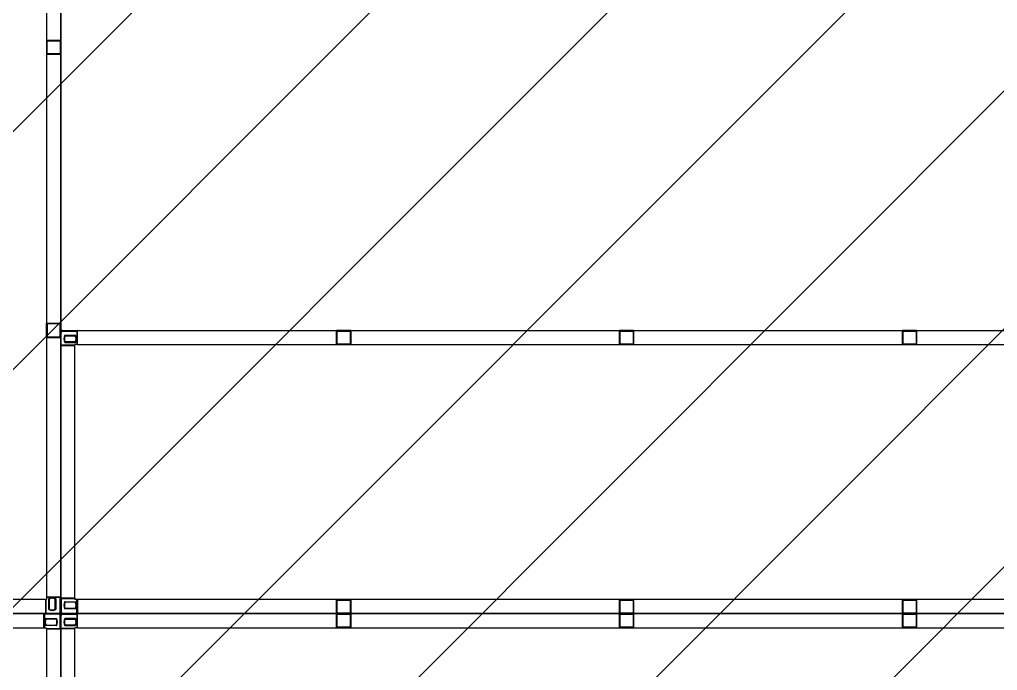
# Model space of a CAD drawing. Header units: millimetres. Extents: x 4133871 to 4440428, y -545651 to -495191.
# Drawn here: x 4278032 to 4278654, y -500579 to -500165 of the extents above; entities that cross this region are included whole.
import ezdxf

# ---------------------------------------------------------------- set-up
doc = ezdxf.new("R2010")
doc.units = ezdxf.units.MM
doc.header["$LTSCALE"] = 60
doc.layers.add('3', color=3, linetype='Continuous')

# ---------------------------------------------------------------- blocks, each defined once
blk = doc.blocks.new('KEY PLAN_NEW')
at = {"color": 253}
for p, q in [((-986.86, -1135.5), (-986.86, -1428.38)), ((-983.86, -1371.94), (-983.86, -1172.74)), ((-983.86, -1367.94), (-983.86, -1212.74)), ((-983.86, -1367.94), (-983.86, -1212.74)), ((-986.86, -1310.44), (-986.86, -1313.44)), ((-986.86, -1310.44), (-983.86, -1310.44)), ((-983.86, -1313.44), (-983.86, -1310.44)), ((-986.74, -1313.32), (-986.74, -1310.56)), ((-986.74, -1310.56), (-983.98, -1310.56)), ((-983.98, -1310.56), (-983.98, -1313.32)), ((-983.98, -1310.56), (-983.98, -1313.32)), ((-983.86, -1313.44), (-986.86, -1313.44)), ((-983.98, -1313.32), (-986.74, -1313.32)), ((-986.86, -1373.44), (-986.86, -1370.44)), ((-983.86, -1370.44), (-986.86, -1370.44)), ((-983.98, -1370.56), (-986.74, -1370.56)), ((-986.74, -1370.56), (-986.74, -1373.32)), ((-983.98, -1373.32), (-983.98, -1370.56)), ((-983.98, -1373.32), (-983.98, -1370.56)), ((-983.86, -1370.44), (-983.86, -1373.44)), ((-925.36, -1374.94), (-925.36, -1371.94)), ((-922.36, -1371.94), (-925.36, -1371.94)), ((-925.24, -1372.06), (-922.48, -1372.06)), ((-925.24, -1372.06), (-922.48, -1372.06)), ((-925.24, -1374.82), (-925.24, -1372.06)), ((-922.48, -1372.06), (-922.48, -1374.82)), ((-922.36, -1371.94), (-922.36, -1374.94)), ((-865.36, -1374.94), (-865.36, -1371.94)), ((-862.36, -1371.94), (-865.36, -1371.94)), ((-865.24, -1372.06), (-862.48, -1372.06)), ((-865.24, -1372.06), (-862.48, -1372.06)), ((-865.24, -1374.82), (-865.24, -1372.06)), ((-862.48, -1372.06), (-862.48, -1374.82)), ((-862.36, -1371.94), (-862.36, -1374.94)), ((-805.36, -1374.94), (-805.36, -1371.94)), ((-802.36, -1371.94), (-805.36, -1371.94)), ((-805.24, -1372.06), (-802.48, -1372.06)), ((-805.24, -1372.06), (-802.48, -1372.06)), ((-805.24, -1374.82), (-805.24, -1372.06)), ((-802.48, -1372.06), (-802.48, -1374.82)), ((-802.36, -1371.94), (-802.36, -1374.94)), ((-986.86, -1373.44), (-983.86, -1373.44)), ((-986.74, -1373.32), (-983.98, -1373.32)), ((-980.86, -1375.18), (-980.86, -1374.94)), ((-980.3, -1374.94), (-980.86, -1374.94)), ((-980.86, -1428.7), (-980.86, -1375.18)), ((-980.3, -1374.94), (-687.42, -1374.94)), ((-925.36, -1374.94), (-922.36, -1374.94)), ((-922.48, -1374.82), (-925.24, -1374.82)), ((-865.36, -1374.94), (-862.36, -1374.94)), ((-862.48, -1374.82), (-865.24, -1374.82)), ((-805.36, -1374.94), (-802.36, -1374.94)), ((-802.48, -1374.82), (-805.24, -1374.82)), ((-986.86, -1428.38), (-986.86, -1428.94)), ((-987.1, -1428.94), (-1040.62, -1428.94)), ((-987.1, -1428.94), (-986.86, -1428.94)), ((-980.86, -1428.7), (-980.86, -1428.94)), ((-980.3, -1428.94), (-980.86, -1428.94)), ((-687.42, -1428.94), (-980.3, -1428.94)), ((-925.36, -1431.94), (-925.36, -1428.94)), ((-922.36, -1428.94), (-925.36, -1428.94)), ((-925.24, -1429.06), (-922.48, -1429.06)), ((-925.24, -1429.06), (-922.48, -1429.06)), ((-925.24, -1431.82), (-925.24, -1429.06)), ((-922.48, -1429.06), (-922.48, -1431.82)), ((-922.36, -1428.94), (-922.36, -1431.94)), ((-865.36, -1431.94), (-865.36, -1428.94)), ((-862.36, -1428.94), (-865.36, -1428.94)), ((-865.24, -1429.06), (-862.48, -1429.06)), ((-865.24, -1429.06), (-862.48, -1429.06)), ((-865.24, -1431.82), (-865.24, -1429.06)), ((-862.48, -1429.06), (-862.48, -1431.82)), ((-862.36, -1428.94), (-862.36, -1431.94)), ((-805.36, -1431.94), (-805.36, -1428.94)), ((-802.36, -1428.94), (-805.36, -1428.94)), ((-805.24, -1429.06), (-802.48, -1429.06)), ((-805.24, -1429.06), (-802.48, -1429.06)), ((-805.24, -1431.82), (-805.24, -1429.06)), ((-802.48, -1429.06), (-802.48, -1431.82)), ((-802.36, -1428.94), (-802.36, -1431.94)), ((-925.36, -1434.94), (-925.36, -1431.94)), ((-922.36, -1431.94), (-925.36, -1431.94)), ((-925.36, -1431.94), (-922.36, -1431.94)), ((-922.48, -1431.82), (-925.24, -1431.82)), ((-925.24, -1432.06), (-922.48, -1432.06)), ((-925.24, -1432.06), (-922.48, -1432.06)), ((-925.24, -1434.82), (-925.24, -1432.06)), ((-922.48, -1432.06), (-922.48, -1434.82)), ((-922.36, -1431.94), (-922.36, -1434.94)), ((-865.36, -1434.94), (-865.36, -1431.94)), ((-862.36, -1431.94), (-865.36, -1431.94)), ((-865.36, -1431.94), (-862.36, -1431.94)), ((-862.48, -1431.82), (-865.24, -1431.82)), ((-865.24, -1432.06), (-862.48, -1432.06)), ((-865.24, -1432.06), (-862.48, -1432.06)), ((-865.24, -1434.82), (-865.24, -1432.06)), ((-862.48, -1432.06), (-862.48, -1434.82)), ((-862.36, -1431.94), (-862.36, -1434.94)), ((-805.36, -1434.94), (-805.36, -1431.94)), ((-802.36, -1431.94), (-805.36, -1431.94)), ((-805.36, -1431.94), (-802.36, -1431.94)), ((-802.48, -1431.82), (-805.24, -1431.82)), ((-805.24, -1432.06), (-802.48, -1432.06)), ((-805.24, -1432.06), (-802.48, -1432.06)), ((-805.24, -1434.82), (-805.24, -1432.06)), ((-802.48, -1432.06), (-802.48, -1434.82)), ((-802.36, -1431.94), (-802.36, -1434.94)), ((-922.48, -1434.82), (-925.24, -1434.82)), ((-862.48, -1434.82), (-865.24, -1434.82)), ((-802.48, -1434.82), (-805.24, -1434.82)), ((-1280.3, -1434.94), (-987.42, -1434.94)), ((-987.42, -1434.94), (-986.86, -1434.94)), ((-986.86, -1435.18), (-986.86, -1434.94)), ((-986.86, -1435.18), (-986.86, -1488.7)), ((-980.86, -1435.18), (-980.86, -1434.94)), ((-980.3, -1434.94), (-980.86, -1434.94)), ((-980.86, -1488.7), (-980.86, -1435.18)), ((-980.3, -1434.94), (-687.42, -1434.94)), ((-925.36, -1434.94), (-922.36, -1434.94)), ((-865.36, -1434.94), (-862.36, -1434.94)), ((-805.36, -1434.94), (-802.36, -1434.94))]:
    blk.add_line(p, q, dxfattribs=at)
at = {"color": 253, "linetype": 'Continuous'}
for p, q in [((-983.74, -1372.35), (-983.86, -1372.35)), ((-983.74, -1372.06), (-983.74, -1372.06)), ((-983.74, -1372.06), (-983.74, -1372.06)), ((-983.74, -1375.06), (-983.74, -1372.35)), ((-983.45, -1372.06), (-983.45, -1371.94)), ((-983.45, -1372.06), (-980.42, -1372.06)), ((-980.42, -1372.06), (-980.42, -1371.94)), ((-980.3, -1372.06), (-980.42, -1372.06)), ((-980.42, -1372.06), (-980.42, -1374.94)), ((-980.3, -1374.94), (-980.3, -1371.94)), ((-980.7, -1372.97), (-982.96, -1372.97)), ((-982.96, -1374.48), (-980.7, -1374.48)), ((-982.9, -1373.09), (-980.77, -1373.09)), ((-980.77, -1374.36), (-982.9, -1374.36)), ((-983.86, -1375.06), (-983.74, -1375.06)), ((-980.86, -1375.18), (-983.86, -1375.18)), ((-983.74, -1375.18), (-983.74, -1375.06)), ((-980.86, -1375.06), (-983.74, -1375.06)), ((-986.86, -1428.38), (-983.86, -1428.38)), ((-983.98, -1428.5), (-986.86, -1428.5)), ((-983.98, -1428.38), (-983.98, -1428.5)), ((-983.98, -1428.5), (-983.86, -1428.5)), ((-983.98, -1431.53), (-983.98, -1428.5)), ((-987.1, -1428.94), (-987.1, -1431.94)), ((-986.98, -1428.94), (-986.98, -1431.82)), ((-986.4, -1431.04), (-986.4, -1428.78)), ((-986.28, -1428.85), (-986.28, -1430.98)), ((-985.01, -1430.98), (-985.01, -1428.85)), ((-984.89, -1428.78), (-984.89, -1431.04)), ((-980.86, -1428.7), (-983.86, -1428.7)), ((-983.86, -1428.82), (-983.74, -1428.82)), ((-983.74, -1428.7), (-983.74, -1428.82)), ((-980.86, -1428.82), (-983.74, -1428.82)), ((-983.74, -1428.82), (-983.74, -1431.53)), ((-982.96, -1429.41), (-980.7, -1429.41)), ((-980.77, -1429.53), (-982.9, -1429.53)), ((-980.42, -1431.82), (-980.42, -1428.94)), ((-980.3, -1428.94), (-980.3, -1431.94)), ((-987.42, -1434.94), (-987.42, -1431.94)), ((-987.42, -1432.06), (-987.3, -1432.06)), ((-987.3, -1432.06), (-987.3, -1431.94)), ((-987.3, -1432.06), (-987.3, -1434.94)), ((-984.27, -1432.06), (-987.3, -1432.06)), ((-987.1, -1431.82), (-986.98, -1431.82)), ((-986.98, -1431.94), (-986.98, -1431.82)), ((-986.98, -1431.82), (-984.27, -1431.82)), ((-984.27, -1431.82), (-984.27, -1431.94)), ((-984.27, -1432.06), (-984.27, -1431.94)), ((-983.98, -1431.53), (-983.86, -1431.53)), ((-983.98, -1431.82), (-983.98, -1431.82)), ((-983.98, -1431.82), (-983.98, -1431.82)), ((-983.98, -1432.06), (-983.98, -1432.06)), ((-983.98, -1432.06), (-983.98, -1432.06)), ((-983.98, -1432.35), (-983.86, -1432.35)), ((-983.98, -1435.06), (-983.98, -1432.35)), ((-983.74, -1431.53), (-983.86, -1431.53)), ((-983.74, -1432.35), (-983.86, -1432.35)), ((-983.74, -1431.82), (-983.74, -1431.82)), ((-983.74, -1431.82), (-983.74, -1431.82)), ((-983.74, -1432.06), (-983.74, -1432.06)), ((-983.74, -1432.06), (-983.74, -1432.06)), ((-983.74, -1435.06), (-983.74, -1432.35)), ((-983.45, -1431.82), (-983.45, -1431.94)), ((-983.45, -1431.82), (-980.42, -1431.82)), ((-983.45, -1432.06), (-983.45, -1431.94)), ((-983.45, -1432.06), (-980.42, -1432.06)), ((-980.7, -1430.92), (-982.96, -1430.92)), ((-982.9, -1430.8), (-980.77, -1430.8)), ((-980.3, -1431.82), (-980.42, -1431.82)), ((-980.42, -1431.82), (-980.42, -1431.94)), ((-980.42, -1432.06), (-980.42, -1431.94)), ((-980.3, -1432.06), (-980.42, -1432.06)), ((-980.42, -1432.06), (-980.42, -1434.94)), ((-980.3, -1434.94), (-980.3, -1431.94)), ((-987.02, -1432.97), (-984.76, -1432.97)), ((-984.76, -1434.48), (-987.02, -1434.48)), ((-984.83, -1433.09), (-986.96, -1433.09)), ((-986.96, -1434.36), (-984.83, -1434.36)), ((-980.7, -1432.97), (-982.96, -1432.97)), ((-982.96, -1434.48), (-980.7, -1434.48)), ((-982.9, -1433.09), (-980.77, -1433.09)), ((-980.77, -1434.36), (-982.9, -1434.36)), ((-986.86, -1435.06), (-983.98, -1435.06)), ((-986.86, -1435.18), (-983.86, -1435.18)), ((-983.86, -1435.06), (-983.98, -1435.06)), ((-983.98, -1435.18), (-983.98, -1435.06)), ((-983.86, -1435.06), (-983.74, -1435.06)), ((-980.86, -1435.18), (-983.86, -1435.18)), ((-983.74, -1435.18), (-983.74, -1435.06)), ((-980.86, -1435.06), (-983.74, -1435.06))]:
    blk.add_line(p, q, dxfattribs=at)
at = {"color": 253}
for points in [[(-1043.86, -1131.94), (-983.86, -1131.94), (-983.86, -1431.94), (-1043.86, -1431.94)], [(-983.86, -1431.94), (-983.86, -1371.94), (-683.86, -1371.94), (-683.86, -1431.94)], [(-1283.86, -1491.94), (-1283.86, -1431.94), (-983.86, -1431.94), (-983.86, -1491.94)], [(-983.86, -1491.94), (-983.86, -1431.94), (-683.86, -1431.94), (-683.86, -1491.94)]]:
    blk.add_lwpolyline(points, close=True, dxfattribs=at)
at = {"color": 253, "linetype": 'Continuous'}
for centre, radius, start, end in [((-983.45, -1372.35), 0.41, 90, 180), ((-983.45, -1372.35), 0.29, 90, 180), ((-980.42, -1372.06), 0.12, 0, 90), ((-981.83, -1373.72), 1.36, 146.2792, 213.7208), ((-981.83, -1373.72), 1.24, 149.1964, 210.8036), ((-981.83, -1373.72), 1.24, 329.1964, 30.8036), ((-981.83, -1373.72), 1.36, 326.2792, 33.7208), ((-983.74, -1375.06), 0.12, 180, 270), ((-985.64, -1429.91), 1.36, 56.2792, 123.7208), ((-985.64, -1429.91), 1.24, 59.1964, 120.8036), ((-983.98, -1428.5), 0.12, 0, 90), ((-983.74, -1428.82), 0.12, 90, 180), ((-981.83, -1430.16), 1.36, 146.2792, 213.7208), ((-981.83, -1430.16), 1.24, 149.1964, 210.8036), ((-981.83, -1430.16), 1.24, 329.1964, 30.8036), ((-981.83, -1430.16), 1.36, 326.2792, 33.7208), ((-987.3, -1432.06), 0.12, 90, 180), ((-986.98, -1431.82), 0.12, 180, 270), ((-985.64, -1429.91), 1.36, 236.2792, 303.7208), ((-985.64, -1429.91), 1.24, 239.1964, 300.8036), ((-984.27, -1431.53), 0.41, 270, 0), ((-984.27, -1431.53), 0.29, 270, 0), ((-984.27, -1432.35), 0.41, 0, 90), ((-984.27, -1432.35), 0.29, 0, 90), ((-983.45, -1431.53), 0.41, 180, 270), ((-983.45, -1432.35), 0.41, 90, 180), ((-983.45, -1431.53), 0.29, 180, 270), ((-983.45, -1432.35), 0.29, 90, 180), ((-980.42, -1431.82), 0.12, 270, 0), ((-980.42, -1432.06), 0.12, 0, 90), ((-985.89, -1433.72), 1.36, 146.2792, 213.7208), ((-985.89, -1433.72), 1.24, 149.1964, 210.8036), ((-985.89, -1433.72), 1.24, 329.1964, 30.8036), ((-985.89, -1433.72), 1.36, 326.2792, 33.7208), ((-981.83, -1433.72), 1.36, 146.2792, 213.7208), ((-981.83, -1433.72), 1.24, 149.1964, 210.8036), ((-981.83, -1433.72), 1.24, 329.1964, 30.8036), ((-981.83, -1433.72), 1.36, 326.2792, 33.7208), ((-983.98, -1435.06), 0.12, 270, 0), ((-983.74, -1435.06), 0.12, 180, 270)]:
    blk.add_arc(centre, radius, start, end, dxfattribs=at)
for points, knots in [([(-982.96, -1372.97), (-982.96, -1372.97, 46), (-982.96, -1372.97, 46), (-982.96, -1372.97, 46), (-982.96, -1372.97, 46), (-982.96, -1372.97, 46), (-982.96, -1372.98, 46), (-982.96, -1372.98, 46), (-982.95, -1372.98, 46), (-982.95, -1372.99, 46), (-982.95, -1372.99, 46), (-982.95, -1373, 46), (-982.94, -1373, 46), (-982.94, -1373.01, 46), (-982.94, -1373.01, 46), (-982.94, -1373.01, 46), (-982.94, -1373.01, 46), (-982.94, -1373.01, 46), (-982.94, -1373.02, 46), (-982.94, -1373.02, 46), (-982.93, -1373.03, 46), (-982.93, -1373.03, 46), (-982.93, -1373.04, 46), (-982.92, -1373.04, 46), (-982.92, -1373.04, 46), (-982.92, -1373.04, 46), (-982.92, -1373.04, 46), (-982.92, -1373.05, 46), (-982.92, -1373.05, 46), (-982.92, -1373.05, 46), (-982.92, -1373.05, 46), (-982.92, -1373.06, 46), (-982.91, -1373.06, 46), (-982.91, -1373.06, 46), (-982.91, -1373.07, 46), (-982.91, -1373.07, 46), (-982.91, -1373.07, 46), (-982.91, -1373.07, 46), (-982.91, -1373.07, 46), (-982.91, -1373.07, 46), (-982.9, -1373.07, 46), (-982.9, -1373.08, 46), (-982.9, -1373.08, 46), (-982.9, -1373.08, 46), (-982.9, -1373.08, 46), (-982.9, -1373.08, 46), (-982.9, -1373.08, 46), (-982.9, -1373.08, 46), (-982.9, -1373.09, 46), (-982.9, -1373.09, 46), (-982.9, -1373.09, 46), (-982.9, -1373.09, 46), (-982.9, -1373.09, 46), (-982.9, -1373.09, 46)], [0, 0, 0, 0, 0.00782, 0.00782, 0.015639, 0.031279, 0.031279, 0.062557, 0.062557, 0.125114, 0.125114, 0.187671, 0.187671, 0.21895, 0.21895, 0.234589, 0.234589, 0.250228, 0.250228, 0.312785, 0.312785, 0.375342, 0.375342, 0.437899, 0.437899, 0.453538, 0.453538, 0.469178, 0.469178, 0.500456, 0.500456, 0.563013, 0.563013, 0.62557, 0.62557, 0.641209, 0.641209, 0.656849, 0.656849, 0.688127, 0.688127, 0.750684, 0.750684, 0.813241, 0.813241, 0.828881, 0.828881, 0.84452, 0.84452, 0.875798, 0.875798, 0.938355, 1, 1, 1, 1]), ([(-982.9, -1374.36), (-982.9, -1374.36, 46), (-982.9, -1374.36, 46), (-982.9, -1374.36, 46), (-982.9, -1374.36, 46), (-982.9, -1374.36, 46), (-982.9, -1374.36, 46), (-982.9, -1374.36, 46), (-982.9, -1374.36, 46), (-982.9, -1374.36, 46), (-982.9, -1374.37, 46), (-982.9, -1374.37, 46), (-982.9, -1374.37, 46), (-982.9, -1374.37, 46), (-982.91, -1374.38, 46), (-982.91, -1374.38, 46), (-982.91, -1374.38, 46), (-982.91, -1374.38, 46), (-982.91, -1374.38, 46), (-982.91, -1374.38, 46), (-982.91, -1374.38, 46), (-982.91, -1374.39, 46), (-982.92, -1374.39, 46), (-982.92, -1374.39, 46), (-982.92, -1374.4, 46), (-982.92, -1374.4, 46), (-982.92, -1374.4, 46), (-982.92, -1374.4, 46), (-982.92, -1374.4, 46), (-982.92, -1374.4, 46), (-982.92, -1374.41, 46), (-982.93, -1374.41, 46), (-982.93, -1374.42, 46), (-982.93, -1374.42, 46), (-982.94, -1374.43, 46), (-982.94, -1374.43, 46), (-982.94, -1374.44, 46), (-982.94, -1374.44, 46), (-982.94, -1374.44, 46), (-982.94, -1374.44, 46), (-982.94, -1374.44, 46), (-982.94, -1374.44, 46), (-982.95, -1374.45, 46), (-982.95, -1374.45, 46), (-982.95, -1374.46, 46), (-982.95, -1374.46, 46), (-982.96, -1374.47, 46), (-982.96, -1374.47, 46), (-982.96, -1374.47, 46), (-982.96, -1374.48, 46), (-982.96, -1374.48, 46), (-982.96, -1374.48, 46), (-982.96, -1374.48, 46), (-982.96, -1374.48, 46)], [0, 0, 0, 0, 0.06206, 0.12459, 0.12459, 0.155854, 0.155854, 0.171487, 0.171487, 0.187119, 0.187119, 0.249648, 0.249648, 0.312178, 0.312178, 0.343442, 0.343442, 0.359075, 0.359075, 0.374707, 0.374707, 0.437236, 0.437236, 0.499766, 0.499766, 0.53103, 0.53103, 0.546663, 0.546663, 0.562295, 0.562295, 0.624824, 0.624824, 0.687353, 0.687353, 0.749883, 0.749883, 0.765515, 0.765515, 0.781147, 0.781147, 0.812412, 0.812412, 0.874941, 0.874941, 0.937471, 0.937471, 0.968735, 0.968735, 0.984368, 0.992184, 0.992184, 1, 1, 1, 1]), ([(-980.7, -1372.97), (-980.7, -1372.97, 46), (-980.7, -1372.97, 46), (-980.7, -1372.97, 46), (-980.7, -1372.97, 46), (-980.7, -1372.97, 46), (-980.7, -1372.98, 46), (-980.71, -1372.98, 46), (-980.71, -1372.98, 46), (-980.71, -1372.99, 46), (-980.71, -1372.99, 46), (-980.72, -1373, 46), (-980.72, -1373, 46), (-980.72, -1373.01, 46), (-980.72, -1373.01, 46), (-980.72, -1373.01, 46), (-980.72, -1373.01, 46), (-980.72, -1373.01, 46), (-980.73, -1373.02, 46), (-980.73, -1373.02, 46), (-980.73, -1373.03, 46), (-980.73, -1373.03, 46), (-980.74, -1373.04, 46), (-980.74, -1373.04, 46), (-980.74, -1373.04, 46), (-980.74, -1373.04, 46), (-980.74, -1373.04, 46), (-980.74, -1373.05, 46), (-980.74, -1373.05, 46), (-980.74, -1373.05, 46), (-980.75, -1373.05, 46), (-980.75, -1373.06, 46), (-980.75, -1373.06, 46), (-980.75, -1373.06, 46), (-980.75, -1373.07, 46), (-980.75, -1373.07, 46), (-980.76, -1373.07, 46), (-980.76, -1373.07, 46), (-980.76, -1373.07, 46), (-980.76, -1373.07, 46), (-980.76, -1373.07, 46), (-980.76, -1373.08, 46), (-980.76, -1373.08, 46), (-980.76, -1373.08, 46), (-980.76, -1373.08, 46), (-980.76, -1373.08, 46), (-980.76, -1373.08, 46), (-980.76, -1373.08, 46), (-980.76, -1373.09, 46), (-980.76, -1373.09, 46), (-980.77, -1373.09, 46), (-980.77, -1373.09, 46), (-980.77, -1373.09, 46), (-980.77, -1373.09, 46)], [0, 0, 0, 0, 0.00782, 0.00782, 0.015639, 0.031279, 0.031279, 0.062557, 0.062557, 0.125114, 0.125114, 0.187671, 0.187671, 0.21895, 0.21895, 0.234589, 0.234589, 0.250228, 0.250228, 0.312785, 0.312785, 0.375342, 0.375342, 0.437899, 0.437899, 0.453538, 0.453538, 0.469178, 0.469178, 0.500456, 0.500456, 0.563013, 0.563013, 0.62557, 0.62557, 0.641209, 0.641209, 0.656849, 0.656849, 0.688127, 0.688127, 0.750684, 0.750684, 0.813241, 0.813241, 0.828881, 0.828881, 0.84452, 0.84452, 0.875798, 0.875798, 0.938355, 1, 1, 1, 1]), ([(-980.77, -1374.36), (-980.77, -1374.36, 46), (-980.77, -1374.36, 46), (-980.77, -1374.36, 46), (-980.76, -1374.36, 46), (-980.76, -1374.36, 46), (-980.76, -1374.36, 46), (-980.76, -1374.36, 46), (-980.76, -1374.36, 46), (-980.76, -1374.36, 46), (-980.76, -1374.37, 46), (-980.76, -1374.37, 46), (-980.76, -1374.37, 46), (-980.76, -1374.37, 46), (-980.76, -1374.38, 46), (-980.76, -1374.38, 46), (-980.76, -1374.38, 46), (-980.76, -1374.38, 46), (-980.75, -1374.38, 46), (-980.75, -1374.38, 46), (-980.75, -1374.38, 46), (-980.75, -1374.39, 46), (-980.75, -1374.39, 46), (-980.75, -1374.39, 46), (-980.74, -1374.4, 46), (-980.74, -1374.4, 46), (-980.74, -1374.4, 46), (-980.74, -1374.4, 46), (-980.74, -1374.4, 46), (-980.74, -1374.4, 46), (-980.74, -1374.41, 46), (-980.74, -1374.41, 46), (-980.73, -1374.42, 46), (-980.73, -1374.42, 46), (-980.73, -1374.43, 46), (-980.73, -1374.43, 46), (-980.72, -1374.44, 46), (-980.72, -1374.44, 46), (-980.72, -1374.44, 46), (-980.72, -1374.44, 46), (-980.72, -1374.44, 46), (-980.72, -1374.44, 46), (-980.72, -1374.45, 46), (-980.71, -1374.45, 46), (-980.71, -1374.46, 46), (-980.71, -1374.46, 46), (-980.71, -1374.47, 46), (-980.7, -1374.47, 46), (-980.7, -1374.47, 46), (-980.7, -1374.48, 46), (-980.7, -1374.48, 46), (-980.7, -1374.48, 46), (-980.7, -1374.48, 46), (-980.7, -1374.48, 46)], [0, 0, 0, 0, 0.06206, 0.12459, 0.12459, 0.155854, 0.155854, 0.171487, 0.171487, 0.187119, 0.187119, 0.249648, 0.249648, 0.312178, 0.312178, 0.343442, 0.343442, 0.359075, 0.359075, 0.374707, 0.374707, 0.437236, 0.437236, 0.499766, 0.499766, 0.53103, 0.53103, 0.546663, 0.546663, 0.562295, 0.562295, 0.624824, 0.624824, 0.687353, 0.687353, 0.749883, 0.749883, 0.765515, 0.765515, 0.781147, 0.781147, 0.812412, 0.812412, 0.874941, 0.874941, 0.937471, 0.937471, 0.968735, 0.968735, 0.984368, 0.992184, 0.992184, 1, 1, 1, 1]), ([(-986.28, -1428.85), (-986.28, -1428.85, 46), (-986.28, -1428.85, 46), (-986.28, -1428.85, 46), (-986.28, -1428.85, 46), (-986.28, -1428.85, 46), (-986.28, -1428.85, 46), (-986.28, -1428.85, 46), (-986.28, -1428.85, 46), (-986.28, -1428.85, 46), (-986.28, -1428.84, 46), (-986.29, -1428.84, 46), (-986.29, -1428.84, 46), (-986.29, -1428.84, 46), (-986.29, -1428.84, 46), (-986.29, -1428.84, 46), (-986.3, -1428.84, 46), (-986.3, -1428.84, 46), (-986.3, -1428.84, 46), (-986.3, -1428.84, 46), (-986.3, -1428.83, 46), (-986.3, -1428.83, 46), (-986.31, -1428.83, 46), (-986.31, -1428.83, 46), (-986.32, -1428.83, 46), (-986.32, -1428.83, 46), (-986.32, -1428.82, 46), (-986.32, -1428.82, 46), (-986.32, -1428.82, 46), (-986.32, -1428.82, 46), (-986.33, -1428.82, 46), (-986.33, -1428.82, 46), (-986.34, -1428.82, 46), (-986.34, -1428.81, 46), (-986.35, -1428.81, 46), (-986.35, -1428.81, 46), (-986.35, -1428.81, 46), (-986.35, -1428.81, 46), (-986.36, -1428.8, 46), (-986.36, -1428.8, 46), (-986.36, -1428.8, 46), (-986.36, -1428.8, 46), (-986.37, -1428.8, 46), (-986.37, -1428.8, 46), (-986.38, -1428.79, 46), (-986.38, -1428.79, 46), (-986.39, -1428.79, 46), (-986.39, -1428.79, 46), (-986.39, -1428.78, 46), (-986.39, -1428.78, 46), (-986.39, -1428.78, 46), (-986.4, -1428.78, 46), (-986.4, -1428.78, 46), (-986.4, -1428.78, 46)], [0, 0, 0, 0, 0.06206, 0.12459, 0.12459, 0.155854, 0.155854, 0.171487, 0.171487, 0.187119, 0.187119, 0.249648, 0.249648, 0.312178, 0.312178, 0.343442, 0.343442, 0.359075, 0.359075, 0.374707, 0.374707, 0.437236, 0.437236, 0.499766, 0.499766, 0.53103, 0.53103, 0.546663, 0.546663, 0.562295, 0.562295, 0.624824, 0.624824, 0.687353, 0.687353, 0.749883, 0.749883, 0.765515, 0.765515, 0.781147, 0.781147, 0.812412, 0.812412, 0.874941, 0.874941, 0.937471, 0.937471, 0.968735, 0.968735, 0.984368, 0.992184, 0.992184, 1, 1, 1, 1]), ([(-984.89, -1428.78), (-984.89, -1428.78, 46), (-984.89, -1428.78, 46), (-984.89, -1428.78, 46), (-984.89, -1428.78, 46), (-984.89, -1428.78, 46), (-984.89, -1428.79, 46), (-984.9, -1428.79, 46), (-984.9, -1428.79, 46), (-984.91, -1428.79, 46), (-984.91, -1428.8, 46), (-984.92, -1428.8, 46), (-984.92, -1428.8, 46), (-984.92, -1428.8, 46), (-984.93, -1428.8, 46), (-984.93, -1428.8, 46), (-984.93, -1428.81, 46), (-984.93, -1428.81, 46), (-984.93, -1428.81, 46), (-984.94, -1428.81, 46), (-984.94, -1428.81, 46), (-984.95, -1428.82, 46), (-984.95, -1428.82, 46), (-984.96, -1428.82, 46), (-984.96, -1428.82, 46), (-984.96, -1428.82, 46), (-984.96, -1428.82, 46), (-984.96, -1428.82, 46), (-984.97, -1428.83, 46), (-984.97, -1428.83, 46), (-984.97, -1428.83, 46), (-984.97, -1428.83, 46), (-984.98, -1428.83, 46), (-984.98, -1428.83, 46), (-984.99, -1428.84, 46), (-984.99, -1428.84, 46), (-984.99, -1428.84, 46), (-984.99, -1428.84, 46), (-984.99, -1428.84, 46), (-984.99, -1428.84, 46), (-984.99, -1428.84, 46), (-984.99, -1428.84, 46), (-985, -1428.84, 46), (-985, -1428.84, 46), (-985, -1428.85, 46), (-985, -1428.85, 46), (-985, -1428.85, 46), (-985, -1428.85, 46), (-985, -1428.85, 46), (-985, -1428.85, 46), (-985.01, -1428.85, 46), (-985.01, -1428.85, 46), (-985.01, -1428.85, 46), (-985.01, -1428.85, 46)], [0, 0, 0, 0, 0.00782, 0.00782, 0.015639, 0.031279, 0.031279, 0.062557, 0.062557, 0.125114, 0.125114, 0.187671, 0.187671, 0.21895, 0.21895, 0.234589, 0.234589, 0.250228, 0.250228, 0.312785, 0.312785, 0.375342, 0.375342, 0.437899, 0.437899, 0.453538, 0.453538, 0.469178, 0.469178, 0.500456, 0.500456, 0.563013, 0.563013, 0.62557, 0.62557, 0.641209, 0.641209, 0.656849, 0.656849, 0.688127, 0.688127, 0.750684, 0.750684, 0.813241, 0.813241, 0.828881, 0.828881, 0.84452, 0.84452, 0.875798, 0.875798, 0.938355, 1, 1, 1, 1]), ([(-982.9, -1429.53), (-982.9, -1429.53, 46), (-982.9, -1429.53, 46), (-982.9, -1429.53, 46), (-982.9, -1429.53, 46), (-982.9, -1429.53, 46), (-982.9, -1429.52, 46), (-982.9, -1429.52, 46), (-982.9, -1429.52, 46), (-982.9, -1429.52, 46), (-982.9, -1429.52, 46), (-982.9, -1429.52, 46), (-982.9, -1429.52, 46), (-982.9, -1429.51, 46), (-982.91, -1429.51, 46), (-982.91, -1429.51, 46), (-982.91, -1429.51, 46), (-982.91, -1429.51, 46), (-982.91, -1429.51, 46), (-982.91, -1429.51, 46), (-982.91, -1429.5, 46), (-982.91, -1429.5, 46), (-982.92, -1429.5, 46), (-982.92, -1429.49, 46), (-982.92, -1429.49, 46), (-982.92, -1429.49, 46), (-982.92, -1429.49, 46), (-982.92, -1429.48, 46), (-982.92, -1429.48, 46), (-982.92, -1429.48, 46), (-982.92, -1429.48, 46), (-982.93, -1429.48, 46), (-982.93, -1429.47, 46), (-982.93, -1429.47, 46), (-982.94, -1429.46, 46), (-982.94, -1429.46, 46), (-982.94, -1429.45, 46), (-982.94, -1429.45, 46), (-982.94, -1429.45, 46), (-982.94, -1429.45, 46), (-982.94, -1429.45, 46), (-982.94, -1429.44, 46), (-982.95, -1429.44, 46), (-982.95, -1429.43, 46), (-982.95, -1429.43, 46), (-982.95, -1429.42, 46), (-982.96, -1429.42, 46), (-982.96, -1429.42, 46), (-982.96, -1429.41, 46), (-982.96, -1429.41, 46), (-982.96, -1429.41, 46), (-982.96, -1429.41, 46), (-982.96, -1429.41, 46), (-982.96, -1429.41, 46)], [0, 0, 0, 0, 0.06206, 0.12459, 0.12459, 0.155854, 0.155854, 0.171487, 0.171487, 0.187119, 0.187119, 0.249648, 0.249648, 0.312178, 0.312178, 0.343442, 0.343442, 0.359075, 0.359075, 0.374707, 0.374707, 0.437236, 0.437236, 0.499766, 0.499766, 0.53103, 0.53103, 0.546663, 0.546663, 0.562295, 0.562295, 0.624824, 0.624824, 0.687353, 0.687353, 0.749883, 0.749883, 0.765515, 0.765515, 0.781147, 0.781147, 0.812412, 0.812412, 0.874941, 0.874941, 0.937471, 0.937471, 0.968735, 0.968735, 0.984368, 0.992184, 0.992184, 1, 1, 1, 1]), ([(-980.77, -1429.53), (-980.77, -1429.53, 46), (-980.77, -1429.53, 46), (-980.77, -1429.53, 46), (-980.76, -1429.53, 46), (-980.76, -1429.53, 46), (-980.76, -1429.52, 46), (-980.76, -1429.52, 46), (-980.76, -1429.52, 46), (-980.76, -1429.52, 46), (-980.76, -1429.52, 46), (-980.76, -1429.52, 46), (-980.76, -1429.52, 46), (-980.76, -1429.51, 46), (-980.76, -1429.51, 46), (-980.76, -1429.51, 46), (-980.76, -1429.51, 46), (-980.76, -1429.51, 46), (-980.75, -1429.51, 46), (-980.75, -1429.51, 46), (-980.75, -1429.5, 46), (-980.75, -1429.5, 46), (-980.75, -1429.5, 46), (-980.75, -1429.49, 46), (-980.74, -1429.49, 46), (-980.74, -1429.49, 46), (-980.74, -1429.49, 46), (-980.74, -1429.48, 46), (-980.74, -1429.48, 46), (-980.74, -1429.48, 46), (-980.74, -1429.48, 46), (-980.74, -1429.48, 46), (-980.73, -1429.47, 46), (-980.73, -1429.47, 46), (-980.73, -1429.46, 46), (-980.73, -1429.46, 46), (-980.72, -1429.45, 46), (-980.72, -1429.45, 46), (-980.72, -1429.45, 46), (-980.72, -1429.45, 46), (-980.72, -1429.45, 46), (-980.72, -1429.44, 46), (-980.72, -1429.44, 46), (-980.71, -1429.43, 46), (-980.71, -1429.43, 46), (-980.71, -1429.42, 46), (-980.71, -1429.42, 46), (-980.7, -1429.42, 46), (-980.7, -1429.41, 46), (-980.7, -1429.41, 46), (-980.7, -1429.41, 46), (-980.7, -1429.41, 46), (-980.7, -1429.41, 46), (-980.7, -1429.41, 46)], [0, 0, 0, 0, 0.06206, 0.12459, 0.12459, 0.155854, 0.155854, 0.171487, 0.171487, 0.187119, 0.187119, 0.249648, 0.249648, 0.312178, 0.312178, 0.343442, 0.343442, 0.359075, 0.359075, 0.374707, 0.374707, 0.437236, 0.437236, 0.499766, 0.499766, 0.53103, 0.53103, 0.546663, 0.546663, 0.562295, 0.562295, 0.624824, 0.624824, 0.687353, 0.687353, 0.749883, 0.749883, 0.765515, 0.765515, 0.781147, 0.781147, 0.812412, 0.812412, 0.874941, 0.874941, 0.937471, 0.937471, 0.968735, 0.968735, 0.984368, 0.992184, 0.992184, 1, 1, 1, 1]), ([(-986.28, -1430.98), (-986.28, -1430.98, 46), (-986.28, -1430.98, 46), (-986.28, -1430.98, 46), (-986.28, -1430.98, 46), (-986.28, -1430.98, 46), (-986.28, -1430.98, 46), (-986.28, -1430.98, 46), (-986.28, -1430.98, 46), (-986.28, -1430.98, 46), (-986.28, -1430.98, 46), (-986.29, -1430.98, 46), (-986.29, -1430.99, 46), (-986.29, -1430.99, 46), (-986.29, -1430.99, 46), (-986.29, -1430.99, 46), (-986.3, -1430.99, 46), (-986.3, -1430.99, 46), (-986.3, -1430.99, 46), (-986.3, -1430.99, 46), (-986.3, -1430.99, 46), (-986.3, -1430.99, 46), (-986.31, -1431, 46), (-986.31, -1431, 46), (-986.32, -1431, 46), (-986.32, -1431, 46), (-986.32, -1431, 46), (-986.32, -1431, 46), (-986.32, -1431, 46), (-986.32, -1431, 46), (-986.33, -1431.01, 46), (-986.33, -1431.01, 46), (-986.34, -1431.01, 46), (-986.34, -1431.01, 46), (-986.35, -1431.02, 46), (-986.35, -1431.02, 46), (-986.35, -1431.02, 46), (-986.35, -1431.02, 46), (-986.36, -1431.02, 46), (-986.36, -1431.02, 46), (-986.36, -1431.03, 46), (-986.36, -1431.03, 46), (-986.37, -1431.03, 46), (-986.37, -1431.03, 46), (-986.38, -1431.03, 46), (-986.38, -1431.04, 46), (-986.39, -1431.04, 46), (-986.39, -1431.04, 46), (-986.39, -1431.04, 46), (-986.39, -1431.04, 46), (-986.39, -1431.04, 46), (-986.4, -1431.04, 46), (-986.4, -1431.04, 46), (-986.4, -1431.04, 46)], [0, 0, 0, 0, 0.06206, 0.12459, 0.12459, 0.155854, 0.155854, 0.171487, 0.171487, 0.187119, 0.187119, 0.249648, 0.249648, 0.312178, 0.312178, 0.343442, 0.343442, 0.359075, 0.359075, 0.374707, 0.374707, 0.437236, 0.437236, 0.499766, 0.499766, 0.53103, 0.53103, 0.546663, 0.546663, 0.562295, 0.562295, 0.624824, 0.624824, 0.687353, 0.687353, 0.749883, 0.749883, 0.765515, 0.765515, 0.781147, 0.781147, 0.812412, 0.812412, 0.874941, 0.874941, 0.937471, 0.937471, 0.968735, 0.968735, 0.984368, 0.992184, 0.992184, 1, 1, 1, 1]), ([(-984.89, -1431.04), (-984.89, -1431.04, 46), (-984.89, -1431.04, 46), (-984.89, -1431.04, 46), (-984.89, -1431.04, 46), (-984.89, -1431.04, 46), (-984.89, -1431.04, 46), (-984.9, -1431.04, 46), (-984.9, -1431.04, 46), (-984.91, -1431.03, 46), (-984.91, -1431.03, 46), (-984.92, -1431.03, 46), (-984.92, -1431.03, 46), (-984.92, -1431.03, 46), (-984.93, -1431.02, 46), (-984.93, -1431.02, 46), (-984.93, -1431.02, 46), (-984.93, -1431.02, 46), (-984.93, -1431.02, 46), (-984.94, -1431.02, 46), (-984.94, -1431.01, 46), (-984.95, -1431.01, 46), (-984.95, -1431.01, 46), (-984.96, -1431.01, 46), (-984.96, -1431, 46), (-984.96, -1431, 46), (-984.96, -1431, 46), (-984.96, -1431, 46), (-984.97, -1431, 46), (-984.97, -1431, 46), (-984.97, -1431, 46), (-984.97, -1431, 46), (-984.98, -1430.99, 46), (-984.98, -1430.99, 46), (-984.99, -1430.99, 46), (-984.99, -1430.99, 46), (-984.99, -1430.99, 46), (-984.99, -1430.99, 46), (-984.99, -1430.99, 46), (-984.99, -1430.99, 46), (-984.99, -1430.99, 46), (-984.99, -1430.99, 46), (-985, -1430.98, 46), (-985, -1430.98, 46), (-985, -1430.98, 46), (-985, -1430.98, 46), (-985, -1430.98, 46), (-985, -1430.98, 46), (-985, -1430.98, 46), (-985, -1430.98, 46), (-985.01, -1430.98, 46), (-985.01, -1430.98, 46), (-985.01, -1430.98, 46), (-985.01, -1430.98, 46)], [0, 0, 0, 0, 0.00782, 0.00782, 0.015639, 0.031279, 0.031279, 0.062557, 0.062557, 0.125114, 0.125114, 0.187671, 0.187671, 0.21895, 0.21895, 0.234589, 0.234589, 0.250228, 0.250228, 0.312785, 0.312785, 0.375342, 0.375342, 0.437899, 0.437899, 0.453538, 0.453538, 0.469178, 0.469178, 0.500456, 0.500456, 0.563013, 0.563013, 0.62557, 0.62557, 0.641209, 0.641209, 0.656849, 0.656849, 0.688127, 0.688127, 0.750684, 0.750684, 0.813241, 0.813241, 0.828881, 0.828881, 0.84452, 0.84452, 0.875798, 0.875798, 0.938355, 1, 1, 1, 1]), ([(-982.96, -1430.92), (-982.96, -1430.92, 46), (-982.96, -1430.92, 46), (-982.96, -1430.92, 46), (-982.96, -1430.92, 46), (-982.96, -1430.91, 46), (-982.96, -1430.91, 46), (-982.96, -1430.91, 46), (-982.95, -1430.9, 46), (-982.95, -1430.9, 46), (-982.95, -1430.89, 46), (-982.95, -1430.89, 46), (-982.94, -1430.88, 46), (-982.94, -1430.88, 46), (-982.94, -1430.88, 46), (-982.94, -1430.88, 46), (-982.94, -1430.88, 46), (-982.94, -1430.88, 46), (-982.94, -1430.87, 46), (-982.94, -1430.87, 46), (-982.93, -1430.86, 46), (-982.93, -1430.86, 46), (-982.93, -1430.85, 46), (-982.92, -1430.85, 46), (-982.92, -1430.84, 46), (-982.92, -1430.84, 46), (-982.92, -1430.84, 46), (-982.92, -1430.84, 46), (-982.92, -1430.84, 46), (-982.92, -1430.84, 46), (-982.92, -1430.83, 46), (-982.92, -1430.83, 46), (-982.91, -1430.83, 46), (-982.91, -1430.82, 46), (-982.91, -1430.82, 46), (-982.91, -1430.82, 46), (-982.91, -1430.82, 46), (-982.91, -1430.82, 46), (-982.91, -1430.82, 46), (-982.91, -1430.82, 46), (-982.9, -1430.81, 46), (-982.9, -1430.81, 46), (-982.9, -1430.81, 46), (-982.9, -1430.81, 46), (-982.9, -1430.8, 46), (-982.9, -1430.8, 46), (-982.9, -1430.8, 46), (-982.9, -1430.8, 46), (-982.9, -1430.8, 46), (-982.9, -1430.8, 46), (-982.9, -1430.8, 46), (-982.9, -1430.8, 46), (-982.9, -1430.8, 46), (-982.9, -1430.8, 46)], [0, 0, 0, 0, 0.00782, 0.00782, 0.015639, 0.031279, 0.031279, 0.062557, 0.062557, 0.125114, 0.125114, 0.187671, 0.187671, 0.21895, 0.21895, 0.234589, 0.234589, 0.250228, 0.250228, 0.312785, 0.312785, 0.375342, 0.375342, 0.437899, 0.437899, 0.453538, 0.453538, 0.469178, 0.469178, 0.500456, 0.500456, 0.563013, 0.563013, 0.62557, 0.62557, 0.641209, 0.641209, 0.656849, 0.656849, 0.688127, 0.688127, 0.750684, 0.750684, 0.813241, 0.813241, 0.828881, 0.828881, 0.84452, 0.84452, 0.875798, 0.875798, 0.938355, 1, 1, 1, 1]), ([(-980.7, -1430.92), (-980.7, -1430.92, 46), (-980.7, -1430.92, 46), (-980.7, -1430.92, 46), (-980.7, -1430.92, 46), (-980.7, -1430.91, 46), (-980.7, -1430.91, 46), (-980.71, -1430.91, 46), (-980.71, -1430.9, 46), (-980.71, -1430.9, 46), (-980.71, -1430.89, 46), (-980.72, -1430.89, 46), (-980.72, -1430.88, 46), (-980.72, -1430.88, 46), (-980.72, -1430.88, 46), (-980.72, -1430.88, 46), (-980.72, -1430.88, 46), (-980.72, -1430.88, 46), (-980.73, -1430.87, 46), (-980.73, -1430.87, 46), (-980.73, -1430.86, 46), (-980.73, -1430.86, 46), (-980.74, -1430.85, 46), (-980.74, -1430.85, 46), (-980.74, -1430.84, 46), (-980.74, -1430.84, 46), (-980.74, -1430.84, 46), (-980.74, -1430.84, 46), (-980.74, -1430.84, 46), (-980.74, -1430.84, 46), (-980.75, -1430.83, 46), (-980.75, -1430.83, 46), (-980.75, -1430.83, 46), (-980.75, -1430.82, 46), (-980.75, -1430.82, 46), (-980.75, -1430.82, 46), (-980.76, -1430.82, 46), (-980.76, -1430.82, 46), (-980.76, -1430.82, 46), (-980.76, -1430.82, 46), (-980.76, -1430.81, 46), (-980.76, -1430.81, 46), (-980.76, -1430.81, 46), (-980.76, -1430.81, 46), (-980.76, -1430.8, 46), (-980.76, -1430.8, 46), (-980.76, -1430.8, 46), (-980.76, -1430.8, 46), (-980.76, -1430.8, 46), (-980.76, -1430.8, 46), (-980.77, -1430.8, 46), (-980.77, -1430.8, 46), (-980.77, -1430.8, 46), (-980.77, -1430.8, 46)], [0, 0, 0, 0, 0.00782, 0.00782, 0.015639, 0.031279, 0.031279, 0.062557, 0.062557, 0.125114, 0.125114, 0.187671, 0.187671, 0.21895, 0.21895, 0.234589, 0.234589, 0.250228, 0.250228, 0.312785, 0.312785, 0.375342, 0.375342, 0.437899, 0.437899, 0.453538, 0.453538, 0.469178, 0.469178, 0.500456, 0.500456, 0.563013, 0.563013, 0.62557, 0.62557, 0.641209, 0.641209, 0.656849, 0.656849, 0.688127, 0.688127, 0.750684, 0.750684, 0.813241, 0.813241, 0.828881, 0.828881, 0.84452, 0.84452, 0.875798, 0.875798, 0.938355, 1, 1, 1, 1]), ([(-987.02, -1432.97), (-987.02, -1432.97, 46), (-987.02, -1432.97, 46), (-987.02, -1432.97, 46), (-987.02, -1432.97, 46), (-987.02, -1432.97, 46), (-987.02, -1432.98, 46), (-987.02, -1432.98, 46), (-987.02, -1432.98, 46), (-987.01, -1432.99, 46), (-987.01, -1432.99, 46), (-987.01, -1433, 46), (-987, -1433, 46), (-987, -1433.01, 46), (-987, -1433.01, 46), (-987, -1433.01, 46), (-987, -1433.01, 46), (-987, -1433.01, 46), (-987, -1433.02, 46), (-987, -1433.02, 46), (-986.99, -1433.03, 46), (-986.99, -1433.03, 46), (-986.99, -1433.04, 46), (-986.98, -1433.04, 46), (-986.98, -1433.04, 46), (-986.98, -1433.04, 46), (-986.98, -1433.04, 46), (-986.98, -1433.05, 46), (-986.98, -1433.05, 46), (-986.98, -1433.05, 46), (-986.98, -1433.05, 46), (-986.98, -1433.06, 46), (-986.97, -1433.06, 46), (-986.97, -1433.06, 46), (-986.97, -1433.07, 46), (-986.97, -1433.07, 46), (-986.97, -1433.07, 46), (-986.97, -1433.07, 46), (-986.97, -1433.07, 46), (-986.97, -1433.07, 46), (-986.96, -1433.07, 46), (-986.96, -1433.08, 46), (-986.96, -1433.08, 46), (-986.96, -1433.08, 46), (-986.96, -1433.08, 46), (-986.96, -1433.08, 46), (-986.96, -1433.08, 46), (-986.96, -1433.08, 46), (-986.96, -1433.09, 46), (-986.96, -1433.09, 46), (-986.96, -1433.09, 46), (-986.96, -1433.09, 46), (-986.96, -1433.09, 46), (-986.96, -1433.09, 46)], [0, 0, 0, 0, 0.00782, 0.00782, 0.015639, 0.031279, 0.031279, 0.062557, 0.062557, 0.125114, 0.125114, 0.187671, 0.187671, 0.21895, 0.21895, 0.234589, 0.234589, 0.250228, 0.250228, 0.312785, 0.312785, 0.375342, 0.375342, 0.437899, 0.437899, 0.453538, 0.453538, 0.469178, 0.469178, 0.500456, 0.500456, 0.563013, 0.563013, 0.62557, 0.62557, 0.641209, 0.641209, 0.656849, 0.656849, 0.688127, 0.688127, 0.750684, 0.750684, 0.813241, 0.813241, 0.828881, 0.828881, 0.84452, 0.84452, 0.875798, 0.875798, 0.938355, 1, 1, 1, 1]), ([(-986.96, -1434.36), (-986.96, -1434.36, 46), (-986.96, -1434.36, 46), (-986.96, -1434.36, 46), (-986.96, -1434.36, 46), (-986.96, -1434.36, 46), (-986.96, -1434.36, 46), (-986.96, -1434.36, 46), (-986.96, -1434.36, 46), (-986.96, -1434.36, 46), (-986.96, -1434.37, 46), (-986.96, -1434.37, 46), (-986.96, -1434.37, 46), (-986.96, -1434.37, 46), (-986.97, -1434.38, 46), (-986.97, -1434.38, 46), (-986.97, -1434.38, 46), (-986.97, -1434.38, 46), (-986.97, -1434.38, 46), (-986.97, -1434.38, 46), (-986.97, -1434.38, 46), (-986.97, -1434.39, 46), (-986.98, -1434.39, 46), (-986.98, -1434.39, 46), (-986.98, -1434.4, 46), (-986.98, -1434.4, 46), (-986.98, -1434.4, 46), (-986.98, -1434.4, 46), (-986.98, -1434.4, 46), (-986.98, -1434.4, 46), (-986.98, -1434.41, 46), (-986.99, -1434.41, 46), (-986.99, -1434.42, 46), (-986.99, -1434.42, 46), (-987, -1434.43, 46), (-987, -1434.43, 46), (-987, -1434.44, 46), (-987, -1434.44, 46), (-987, -1434.44, 46), (-987, -1434.44, 46), (-987, -1434.44, 46), (-987, -1434.44, 46), (-987.01, -1434.45, 46), (-987.01, -1434.45, 46), (-987.01, -1434.46, 46), (-987.02, -1434.46, 46), (-987.02, -1434.47, 46), (-987.02, -1434.47, 46), (-987.02, -1434.47, 46), (-987.02, -1434.48, 46), (-987.02, -1434.48, 46), (-987.02, -1434.48, 46), (-987.02, -1434.48, 46), (-987.02, -1434.48, 46)], [0, 0, 0, 0, 0.06206, 0.12459, 0.12459, 0.155854, 0.155854, 0.171487, 0.171487, 0.187119, 0.187119, 0.249648, 0.249648, 0.312178, 0.312178, 0.343442, 0.343442, 0.359075, 0.359075, 0.374707, 0.374707, 0.437236, 0.437236, 0.499766, 0.499766, 0.53103, 0.53103, 0.546663, 0.546663, 0.562295, 0.562295, 0.624824, 0.624824, 0.687353, 0.687353, 0.749883, 0.749883, 0.765515, 0.765515, 0.781147, 0.781147, 0.812412, 0.812412, 0.874941, 0.874941, 0.937471, 0.937471, 0.968735, 0.968735, 0.984368, 0.992184, 0.992184, 1, 1, 1, 1]), ([(-984.76, -1432.97), (-984.76, -1432.97, 46), (-984.76, -1432.97, 46), (-984.76, -1432.97, 46), (-984.76, -1432.97, 46), (-984.76, -1432.97, 46), (-984.76, -1432.98, 46), (-984.77, -1432.98, 46), (-984.77, -1432.98, 46), (-984.77, -1432.99, 46), (-984.77, -1432.99, 46), (-984.78, -1433, 46), (-984.78, -1433, 46), (-984.78, -1433.01, 46), (-984.78, -1433.01, 46), (-984.78, -1433.01, 46), (-984.78, -1433.01, 46), (-984.78, -1433.01, 46), (-984.79, -1433.02, 46), (-984.79, -1433.02, 46), (-984.79, -1433.03, 46), (-984.79, -1433.03, 46), (-984.8, -1433.04, 46), (-984.8, -1433.04, 46), (-984.8, -1433.04, 46), (-984.8, -1433.04, 46), (-984.8, -1433.04, 46), (-984.8, -1433.05, 46), (-984.8, -1433.05, 46), (-984.8, -1433.05, 46), (-984.81, -1433.05, 46), (-984.81, -1433.06, 46), (-984.81, -1433.06, 46), (-984.81, -1433.06, 46), (-984.81, -1433.07, 46), (-984.81, -1433.07, 46), (-984.82, -1433.07, 46), (-984.82, -1433.07, 46), (-984.82, -1433.07, 46), (-984.82, -1433.07, 46), (-984.82, -1433.07, 46), (-984.82, -1433.08, 46), (-984.82, -1433.08, 46), (-984.82, -1433.08, 46), (-984.82, -1433.08, 46), (-984.82, -1433.08, 46), (-984.82, -1433.08, 46), (-984.82, -1433.08, 46), (-984.82, -1433.09, 46), (-984.82, -1433.09, 46), (-984.83, -1433.09, 46), (-984.83, -1433.09, 46), (-984.83, -1433.09, 46), (-984.83, -1433.09, 46)], [0, 0, 0, 0, 0.00782, 0.00782, 0.015639, 0.031279, 0.031279, 0.062557, 0.062557, 0.125114, 0.125114, 0.187671, 0.187671, 0.21895, 0.21895, 0.234589, 0.234589, 0.250228, 0.250228, 0.312785, 0.312785, 0.375342, 0.375342, 0.437899, 0.437899, 0.453538, 0.453538, 0.469178, 0.469178, 0.500456, 0.500456, 0.563013, 0.563013, 0.62557, 0.62557, 0.641209, 0.641209, 0.656849, 0.656849, 0.688127, 0.688127, 0.750684, 0.750684, 0.813241, 0.813241, 0.828881, 0.828881, 0.84452, 0.84452, 0.875798, 0.875798, 0.938355, 1, 1, 1, 1]), ([(-984.83, -1434.36), (-984.83, -1434.36, 46), (-984.83, -1434.36, 46), (-984.83, -1434.36, 46), (-984.82, -1434.36, 46), (-984.82, -1434.36, 46), (-984.82, -1434.36, 46), (-984.82, -1434.36, 46), (-984.82, -1434.36, 46), (-984.82, -1434.36, 46), (-984.82, -1434.37, 46), (-984.82, -1434.37, 46), (-984.82, -1434.37, 46), (-984.82, -1434.37, 46), (-984.82, -1434.38, 46), (-984.82, -1434.38, 46), (-984.82, -1434.38, 46), (-984.82, -1434.38, 46), (-984.81, -1434.38, 46), (-984.81, -1434.38, 46), (-984.81, -1434.38, 46), (-984.81, -1434.39, 46), (-984.81, -1434.39, 46), (-984.81, -1434.39, 46), (-984.8, -1434.4, 46), (-984.8, -1434.4, 46), (-984.8, -1434.4, 46), (-984.8, -1434.4, 46), (-984.8, -1434.4, 46), (-984.8, -1434.4, 46), (-984.8, -1434.41, 46), (-984.8, -1434.41, 46), (-984.79, -1434.42, 46), (-984.79, -1434.42, 46), (-984.79, -1434.43, 46), (-984.79, -1434.43, 46), (-984.78, -1434.44, 46), (-984.78, -1434.44, 46), (-984.78, -1434.44, 46), (-984.78, -1434.44, 46), (-984.78, -1434.44, 46), (-984.78, -1434.44, 46), (-984.78, -1434.45, 46), (-984.77, -1434.45, 46), (-984.77, -1434.46, 46), (-984.77, -1434.46, 46), (-984.77, -1434.47, 46), (-984.76, -1434.47, 46), (-984.76, -1434.47, 46), (-984.76, -1434.48, 46), (-984.76, -1434.48, 46), (-984.76, -1434.48, 46), (-984.76, -1434.48, 46), (-984.76, -1434.48, 46)], [0, 0, 0, 0, 0.06206, 0.12459, 0.12459, 0.155854, 0.155854, 0.171487, 0.171487, 0.187119, 0.187119, 0.249648, 0.249648, 0.312178, 0.312178, 0.343442, 0.343442, 0.359075, 0.359075, 0.374707, 0.374707, 0.437236, 0.437236, 0.499766, 0.499766, 0.53103, 0.53103, 0.546663, 0.546663, 0.562295, 0.562295, 0.624824, 0.624824, 0.687353, 0.687353, 0.749883, 0.749883, 0.765515, 0.765515, 0.781147, 0.781147, 0.812412, 0.812412, 0.874941, 0.874941, 0.937471, 0.937471, 0.968735, 0.968735, 0.984368, 0.992184, 0.992184, 1, 1, 1, 1]), ([(-982.96, -1432.97), (-982.96, -1432.97, 46), (-982.96, -1432.97, 46), (-982.96, -1432.97, 46), (-982.96, -1432.97, 46), (-982.96, -1432.97, 46), (-982.96, -1432.98, 46), (-982.96, -1432.98, 46), (-982.95, -1432.98, 46), (-982.95, -1432.99, 46), (-982.95, -1432.99, 46), (-982.95, -1433, 46), (-982.94, -1433, 46), (-982.94, -1433.01, 46), (-982.94, -1433.01, 46), (-982.94, -1433.01, 46), (-982.94, -1433.01, 46), (-982.94, -1433.01, 46), (-982.94, -1433.02, 46), (-982.94, -1433.02, 46), (-982.93, -1433.03, 46), (-982.93, -1433.03, 46), (-982.93, -1433.04, 46), (-982.92, -1433.04, 46), (-982.92, -1433.04, 46), (-982.92, -1433.04, 46), (-982.92, -1433.04, 46), (-982.92, -1433.05, 46), (-982.92, -1433.05, 46), (-982.92, -1433.05, 46), (-982.92, -1433.05, 46), (-982.92, -1433.06, 46), (-982.91, -1433.06, 46), (-982.91, -1433.06, 46), (-982.91, -1433.07, 46), (-982.91, -1433.07, 46), (-982.91, -1433.07, 46), (-982.91, -1433.07, 46), (-982.91, -1433.07, 46), (-982.91, -1433.07, 46), (-982.9, -1433.07, 46), (-982.9, -1433.08, 46), (-982.9, -1433.08, 46), (-982.9, -1433.08, 46), (-982.9, -1433.08, 46), (-982.9, -1433.08, 46), (-982.9, -1433.08, 46), (-982.9, -1433.08, 46), (-982.9, -1433.09, 46), (-982.9, -1433.09, 46), (-982.9, -1433.09, 46), (-982.9, -1433.09, 46), (-982.9, -1433.09, 46), (-982.9, -1433.09, 46)], [0, 0, 0, 0, 0.00782, 0.00782, 0.015639, 0.031279, 0.031279, 0.062557, 0.062557, 0.125114, 0.125114, 0.187671, 0.187671, 0.21895, 0.21895, 0.234589, 0.234589, 0.250228, 0.250228, 0.312785, 0.312785, 0.375342, 0.375342, 0.437899, 0.437899, 0.453538, 0.453538, 0.469178, 0.469178, 0.500456, 0.500456, 0.563013, 0.563013, 0.62557, 0.62557, 0.641209, 0.641209, 0.656849, 0.656849, 0.688127, 0.688127, 0.750684, 0.750684, 0.813241, 0.813241, 0.828881, 0.828881, 0.84452, 0.84452, 0.875798, 0.875798, 0.938355, 1, 1, 1, 1]), ([(-982.9, -1434.36), (-982.9, -1434.36, 46), (-982.9, -1434.36, 46), (-982.9, -1434.36, 46), (-982.9, -1434.36, 46), (-982.9, -1434.36, 46), (-982.9, -1434.36, 46), (-982.9, -1434.36, 46), (-982.9, -1434.36, 46), (-982.9, -1434.36, 46), (-982.9, -1434.37, 46), (-982.9, -1434.37, 46), (-982.9, -1434.37, 46), (-982.9, -1434.37, 46), (-982.91, -1434.38, 46), (-982.91, -1434.38, 46), (-982.91, -1434.38, 46), (-982.91, -1434.38, 46), (-982.91, -1434.38, 46), (-982.91, -1434.38, 46), (-982.91, -1434.38, 46), (-982.91, -1434.39, 46), (-982.92, -1434.39, 46), (-982.92, -1434.39, 46), (-982.92, -1434.4, 46), (-982.92, -1434.4, 46), (-982.92, -1434.4, 46), (-982.92, -1434.4, 46), (-982.92, -1434.4, 46), (-982.92, -1434.4, 46), (-982.92, -1434.41, 46), (-982.93, -1434.41, 46), (-982.93, -1434.42, 46), (-982.93, -1434.42, 46), (-982.94, -1434.43, 46), (-982.94, -1434.43, 46), (-982.94, -1434.44, 46), (-982.94, -1434.44, 46), (-982.94, -1434.44, 46), (-982.94, -1434.44, 46), (-982.94, -1434.44, 46), (-982.94, -1434.44, 46), (-982.95, -1434.45, 46), (-982.95, -1434.45, 46), (-982.95, -1434.46, 46), (-982.95, -1434.46, 46), (-982.96, -1434.47, 46), (-982.96, -1434.47, 46), (-982.96, -1434.47, 46), (-982.96, -1434.48, 46), (-982.96, -1434.48, 46), (-982.96, -1434.48, 46), (-982.96, -1434.48, 46), (-982.96, -1434.48, 46)], [0, 0, 0, 0, 0.06206, 0.12459, 0.12459, 0.155854, 0.155854, 0.171487, 0.171487, 0.187119, 0.187119, 0.249648, 0.249648, 0.312178, 0.312178, 0.343442, 0.343442, 0.359075, 0.359075, 0.374707, 0.374707, 0.437236, 0.437236, 0.499766, 0.499766, 0.53103, 0.53103, 0.546663, 0.546663, 0.562295, 0.562295, 0.624824, 0.624824, 0.687353, 0.687353, 0.749883, 0.749883, 0.765515, 0.765515, 0.781147, 0.781147, 0.812412, 0.812412, 0.874941, 0.874941, 0.937471, 0.937471, 0.968735, 0.968735, 0.984368, 0.992184, 0.992184, 1, 1, 1, 1]), ([(-980.7, -1432.97), (-980.7, -1432.97, 46), (-980.7, -1432.97, 46), (-980.7, -1432.97, 46), (-980.7, -1432.97, 46), (-980.7, -1432.97, 46), (-980.7, -1432.98, 46), (-980.71, -1432.98, 46), (-980.71, -1432.98, 46), (-980.71, -1432.99, 46), (-980.71, -1432.99, 46), (-980.72, -1433, 46), (-980.72, -1433, 46), (-980.72, -1433.01, 46), (-980.72, -1433.01, 46), (-980.72, -1433.01, 46), (-980.72, -1433.01, 46), (-980.72, -1433.01, 46), (-980.73, -1433.02, 46), (-980.73, -1433.02, 46), (-980.73, -1433.03, 46), (-980.73, -1433.03, 46), (-980.74, -1433.04, 46), (-980.74, -1433.04, 46), (-980.74, -1433.04, 46), (-980.74, -1433.04, 46), (-980.74, -1433.04, 46), (-980.74, -1433.05, 46), (-980.74, -1433.05, 46), (-980.74, -1433.05, 46), (-980.75, -1433.05, 46), (-980.75, -1433.06, 46), (-980.75, -1433.06, 46), (-980.75, -1433.06, 46), (-980.75, -1433.07, 46), (-980.75, -1433.07, 46), (-980.76, -1433.07, 46), (-980.76, -1433.07, 46), (-980.76, -1433.07, 46), (-980.76, -1433.07, 46), (-980.76, -1433.07, 46), (-980.76, -1433.08, 46), (-980.76, -1433.08, 46), (-980.76, -1433.08, 46), (-980.76, -1433.08, 46), (-980.76, -1433.08, 46), (-980.76, -1433.08, 46), (-980.76, -1433.08, 46), (-980.76, -1433.09, 46), (-980.76, -1433.09, 46), (-980.77, -1433.09, 46), (-980.77, -1433.09, 46), (-980.77, -1433.09, 46), (-980.77, -1433.09, 46)], [0, 0, 0, 0, 0.00782, 0.00782, 0.015639, 0.031279, 0.031279, 0.062557, 0.062557, 0.125114, 0.125114, 0.187671, 0.187671, 0.21895, 0.21895, 0.234589, 0.234589, 0.250228, 0.250228, 0.312785, 0.312785, 0.375342, 0.375342, 0.437899, 0.437899, 0.453538, 0.453538, 0.469178, 0.469178, 0.500456, 0.500456, 0.563013, 0.563013, 0.62557, 0.62557, 0.641209, 0.641209, 0.656849, 0.656849, 0.688127, 0.688127, 0.750684, 0.750684, 0.813241, 0.813241, 0.828881, 0.828881, 0.84452, 0.84452, 0.875798, 0.875798, 0.938355, 1, 1, 1, 1]), ([(-980.77, -1434.36), (-980.77, -1434.36, 46), (-980.77, -1434.36, 46), (-980.77, -1434.36, 46), (-980.76, -1434.36, 46), (-980.76, -1434.36, 46), (-980.76, -1434.36, 46), (-980.76, -1434.36, 46), (-980.76, -1434.36, 46), (-980.76, -1434.36, 46), (-980.76, -1434.37, 46), (-980.76, -1434.37, 46), (-980.76, -1434.37, 46), (-980.76, -1434.37, 46), (-980.76, -1434.38, 46), (-980.76, -1434.38, 46), (-980.76, -1434.38, 46), (-980.76, -1434.38, 46), (-980.75, -1434.38, 46), (-980.75, -1434.38, 46), (-980.75, -1434.38, 46), (-980.75, -1434.39, 46), (-980.75, -1434.39, 46), (-980.75, -1434.39, 46), (-980.74, -1434.4, 46), (-980.74, -1434.4, 46), (-980.74, -1434.4, 46), (-980.74, -1434.4, 46), (-980.74, -1434.4, 46), (-980.74, -1434.4, 46), (-980.74, -1434.41, 46), (-980.74, -1434.41, 46), (-980.73, -1434.42, 46), (-980.73, -1434.42, 46), (-980.73, -1434.43, 46), (-980.73, -1434.43, 46), (-980.72, -1434.44, 46), (-980.72, -1434.44, 46), (-980.72, -1434.44, 46), (-980.72, -1434.44, 46), (-980.72, -1434.44, 46), (-980.72, -1434.44, 46), (-980.72, -1434.45, 46), (-980.71, -1434.45, 46), (-980.71, -1434.46, 46), (-980.71, -1434.46, 46), (-980.71, -1434.47, 46), (-980.7, -1434.47, 46), (-980.7, -1434.47, 46), (-980.7, -1434.48, 46), (-980.7, -1434.48, 46), (-980.7, -1434.48, 46), (-980.7, -1434.48, 46), (-980.7, -1434.48, 46)], [0, 0, 0, 0, 0.06206, 0.12459, 0.12459, 0.155854, 0.155854, 0.171487, 0.171487, 0.187119, 0.187119, 0.249648, 0.249648, 0.312178, 0.312178, 0.343442, 0.343442, 0.359075, 0.359075, 0.374707, 0.374707, 0.437236, 0.437236, 0.499766, 0.499766, 0.53103, 0.53103, 0.546663, 0.546663, 0.562295, 0.562295, 0.624824, 0.624824, 0.687353, 0.687353, 0.749883, 0.749883, 0.765515, 0.765515, 0.781147, 0.781147, 0.812412, 0.812412, 0.874941, 0.874941, 0.937471, 0.937471, 0.968735, 0.968735, 0.984368, 0.992184, 0.992184, 1, 1, 1, 1])]:
    blk.add_open_spline(points, degree=3, knots=knots, dxfattribs=at)

msp = doc.modelspace()

# ---------------------------------------------------------------- hatches: boundary and pattern name
at = {"layer": '3'}
h = msp.add_hatch(dxfattribs=at)
h.set_pattern_fill('ANSI31', color=256, scale=855.36)
h.set_pattern_definition([(45, (64725.06, -107751.94), (-75.603857, 75.603857), [])])
h.paths.add_polyline_path([(4276337.71, -500083.05), (4276517.71, -500083.05), (4276517.71, -499723.05), (4277057.71, -499723.05), (4277057.71, -499543.05), (4278157.71, -499543.05), (4278157.71, -499665.45), (4278998.07, -499665.45), (4278998.07, -500263.05), (4279057.71, -500263.05), (4279057.71, -501723.05), (4277806.71, -501723.05), (4277806.71, -501727.55), (4277797.71, -501727.55), (4277797.71, -501903.05), (4277237.71, -501903.05), (4277237.71, -501543.05), (4276877.71, -501543.05), (4276877.71, -501183.05), (4276517.71, -501183.05), (4276517.71, -500823.05), (4275977.71, -500823.05), (4275977.71, -500443.05), (4276337.71, -500443.05)])

# ---------------------------------------------------------------- block references
at = {"xscale": 3, "yscale": 3, "zscale": 3}
msp.add_blockref('KEY PLAN_NEW', (4281009.3, -496247.22), dxfattribs=at)

doc.saveas('drawing.dxf')
